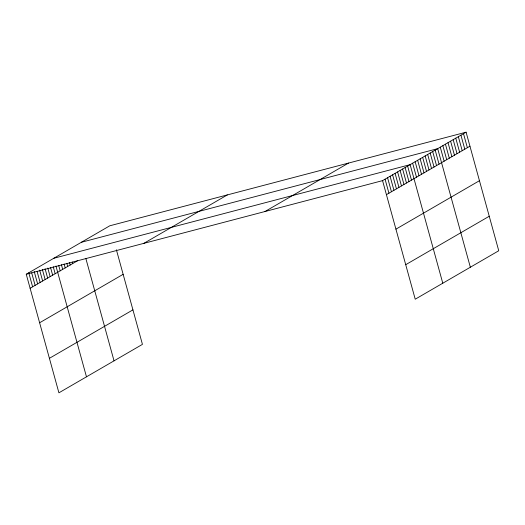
<?xml version="1.0" encoding="UTF-8"?>
<svg xmlns="http://www.w3.org/2000/svg" width="525" height="525" viewBox="0 0 525 525"><rect width="100%" height="100%" fill="white"/><g stroke="black" fill="none" stroke-linecap="round" stroke-linejoin="round"><path stroke-width="0.79" d="M116.386 249.782L142.439 344.367L58.912 392.812L26.25 274.247L109.778 225.796L466.088 132.188L498.75 250.753L415.223 299.204L382.561 180.633L466.088 132.188M30.109 288.264L77.72 260.649M143.83 243.357L227.364 194.906M39.618 322.77L123.145 274.319M264.981 211.529L348.508 163.078M49.409 358.312L132.937 309.862M386.426 194.657L469.954 146.206M395.929 229.156L479.456 180.705M405.72 264.698L489.248 216.254M81.382 242.268L437.692 148.66L470.348 267.225M53.812 258.261L410.13 164.647L442.785 283.211M26.25 274.247L382.561 180.633M463.509 133.685L467.368 147.702M460.93 135.181L464.789 149.205M458.345 136.677L462.21 150.701M455.766 138.173L459.624 152.197M453.18 139.676L457.045 153.694M450.601 141.173L454.46 155.19M448.022 142.669L451.881 156.686M445.436 144.165L449.302 158.189M442.857 145.661L446.716 159.685M440.272 147.164L444.137 161.182M435.186 150.111L439.044 164.135M432.679 151.567L436.544 165.585M430.172 153.018L434.037 167.042M427.665 154.475L431.53 168.492M425.165 155.925L429.023 169.949M422.658 157.382L426.517 171.399M420.151 158.832L424.01 172.856M417.644 160.289L421.509 174.307M415.137 161.739L419.002 175.757M412.63 163.196L416.496 177.214M407.623 166.103L411.482 180.121M405.116 167.554L408.975 181.571M402.609 169.004L406.475 183.028M400.102 170.461L403.968 184.478M397.596 171.911L401.461 185.935M395.095 173.368L398.954 187.386M392.588 174.818L396.447 188.843M390.082 176.275L393.94 190.293M387.575 177.726L391.433 191.75M385.068 179.183L388.933 193.2M85.877 258.589L114.037 360.839M72.279 262.001L72.712 263.557M69.562 262.677L70.206 265.013M66.839 263.347L67.699 266.464M64.122 264.022L65.192 267.921M61.399 264.698L62.685 269.371M58.682 265.374L60.185 270.828M55.958 266.05L86.474 376.825M53.242 266.72L55.171 273.735M50.518 267.396L52.664 275.185M47.801 268.072L50.157 276.636M45.078 268.748L47.65 278.092M42.361 269.417L45.15 279.543M39.637 270.093L42.643 281M37.131 271.55L40.136 282.45M34.197 271.445L37.629 283.907M31.69 272.895L35.123 285.357M28.757 272.79L32.616 286.814"/></g></svg>
